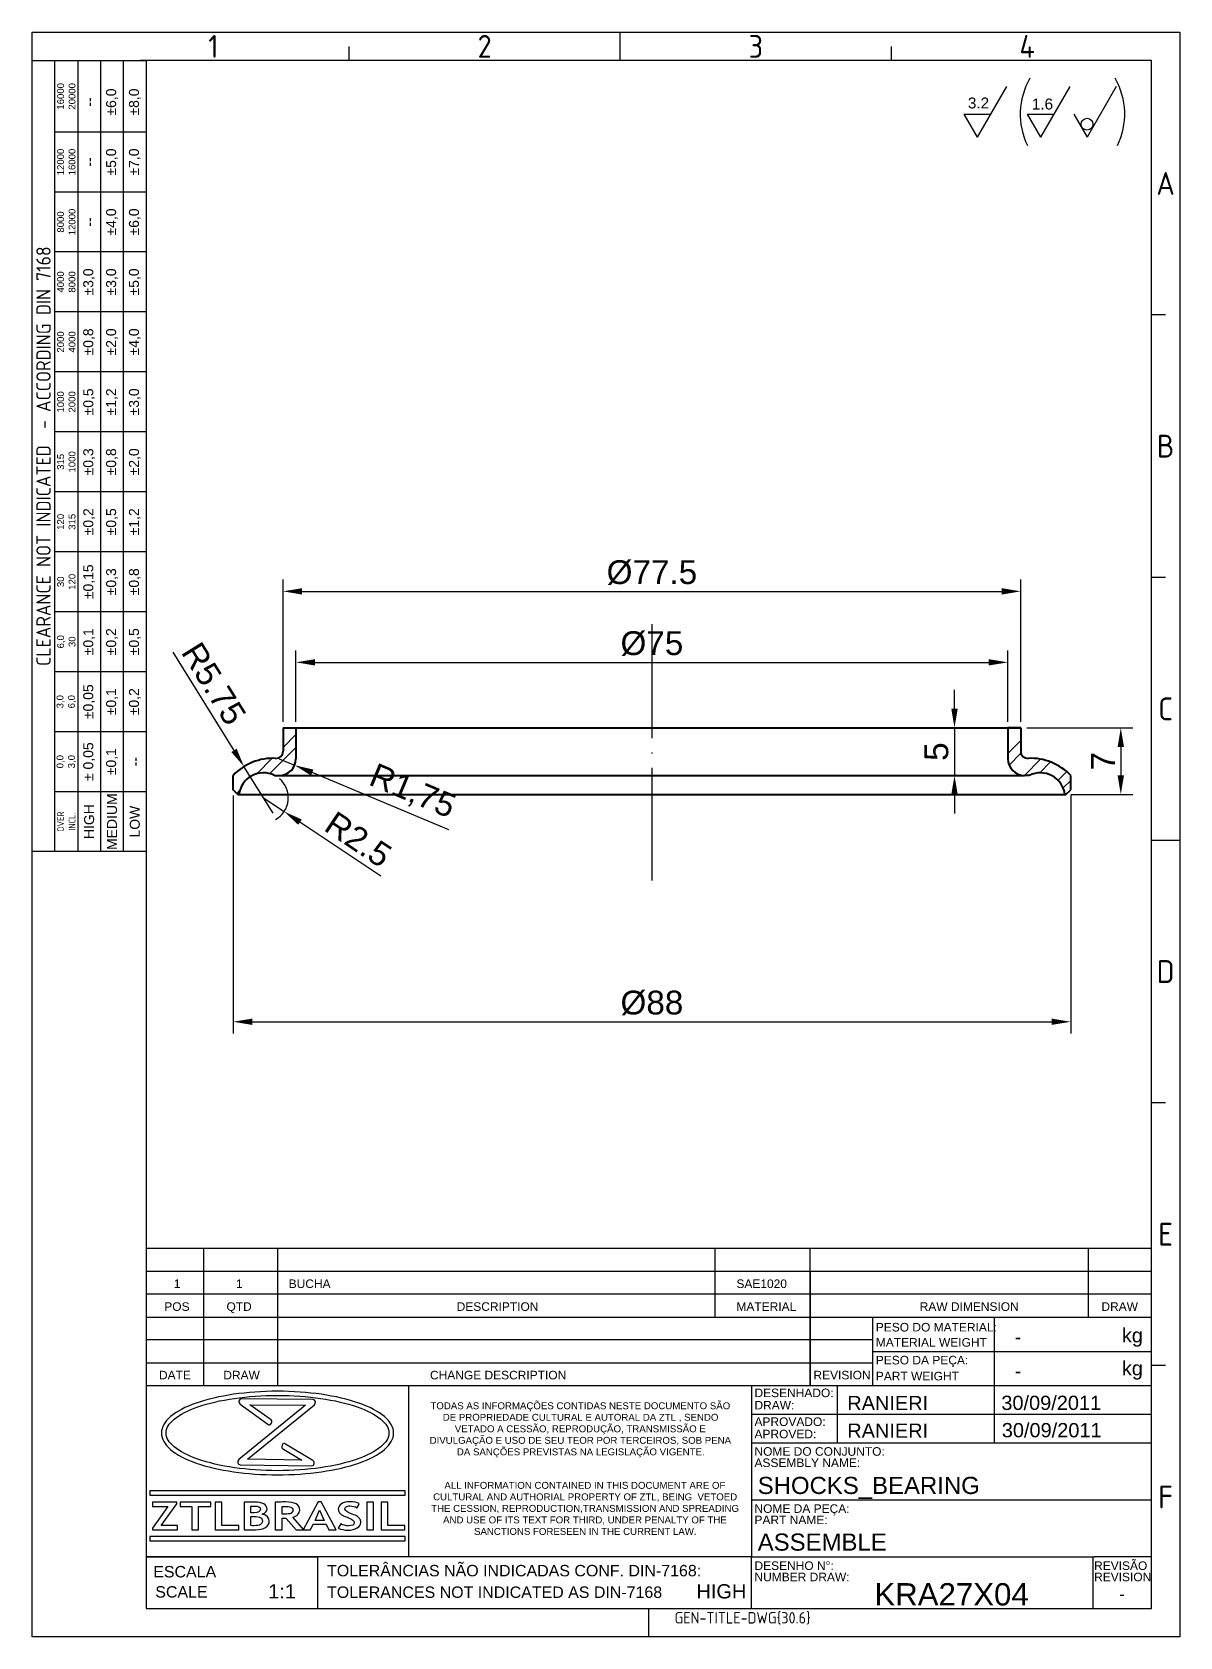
# Model space of a CAD drawing. Header units: millimetres. Extents: x 5684 to 5804, y 1874 to 2043.
import ezdxf
from ezdxf.enums import TextEntityAlignment as Align

# ---------------------------------------------------------------- set-up
doc = ezdxf.new("R2010")
doc.units = ezdxf.units.MM
doc.linetypes.add('ACAD_ISO04W100', pattern=[30, 24, -3, 0, -3])
for name, color, linetype, lineweight in [('AM_0', 7, 'Continuous', 40), ('AM_4', 1, 'ACAD_ISO04W100', 25), ('AM_5', 3, 'Continuous', 25)]:
    doc.layers.add(name, color=color, linetype=linetype, lineweight=lineweight)
doc.layers.add('Camada 1', color=7, linetype='Continuous')
doc.styles.add('ACISOTS', font='isocp.shx', dxfattribs={"height": 1})
doc.styles.get("Standard").update_dxf_attribs({"font": 'arial.ttf'})
doc.dimstyles.new('ISO-25', dxfattribs={"dimtxt": 2.5, "dimasz": 2, "dimexe": 1.25, "dimexo": 0.625, "dimtad": 1, "dimtxsty": 'Standard', "dimcen": 2.5, "dimadec": 0, "dimazin": 0, "dimtfac": 1, "dimtmove": 0, "dimatfit": 3, "dimfxl": 1, "dimarcsym": 0})

# ---------------------------------------------------------------- blocks, each defined once
blk = doc.blocks.new('*D16')
at = {"layer": 'AM_5', "color": 0, "lineweight": -2}
for p, q in [((5704.67, 1962.79), (5704.67, 1937.78)), ((5792.67, 1962.79), (5792.67, 1937.78)), ((5706.67, 1939.03), (5790.67, 1939.03))]:
    blk.add_line(p, q, dxfattribs=at)
at = {"layer": 'AM_5', "color": 0}
for points in [[(5706.67, 1939.36), (5706.67, 1938.7), (5704.67, 1939.03)], [(5790.67, 1939.36), (5790.67, 1938.7), (5792.67, 1939.03)]]:
    blk.add_solid(points, dxfattribs=at)
at = {"layer": 'Defpoints', "color": 0}
for p in [(5704.67, 1963.41), (5792.67, 1963.41), (5792.67, 1939.03)]:
    blk.add_point(p, dxfattribs=at)
at = {"layer": 'AM_5', "color": 0, "insert": (5748.67, 1941), "char_height": 2.5, "attachment_point": 5}
blk.add_mtext('%%C88', dxfattribs=at)
blk = doc.blocks.new('*D17')
at = {"layer": 'AM_5', "color": 0, "lineweight": -2}
for p, q in [((5711.27, 1970.54), (5711.27, 1978.04)), ((5786.07, 1970.54), (5786.07, 1978.04)), ((5713.27, 1976.79), (5784.07, 1976.79))]:
    blk.add_line(p, q, dxfattribs=at)
at = {"layer": 'AM_5', "color": 0}
for points in [[(5713.27, 1977.12), (5713.27, 1976.46), (5711.27, 1976.79)], [(5784.07, 1977.12), (5784.07, 1976.46), (5786.07, 1976.79)]]:
    blk.add_solid(points, dxfattribs=at)
at = {"layer": 'Defpoints', "color": 0}
for p in [(5786.07, 1976.79), (5711.27, 1969.91), (5786.07, 1969.91)]:
    blk.add_point(p, dxfattribs=at)
at = {"layer": 'AM_5', "color": 0, "insert": (5748.67, 1978.76), "char_height": 2.5, "attachment_point": 5}
blk.add_mtext('%%c75', dxfattribs=at)
blk = doc.blocks.new('*D18')
at = {"layer": 'AM_5', "color": 0, "lineweight": -2}
for p, q in [((5709.92, 1970.54), (5709.92, 1985.5)), ((5787.42, 1970.54), (5787.42, 1985.5)), ((5711.92, 1984.25), (5785.42, 1984.25))]:
    blk.add_line(p, q, dxfattribs=at)
at = {"layer": 'AM_5', "color": 0}
for points in [[(5711.92, 1984.58), (5711.92, 1983.91), (5709.92, 1984.25)], [(5785.42, 1984.58), (5785.42, 1983.91), (5787.42, 1984.25)]]:
    blk.add_solid(points, dxfattribs=at)
at = {"layer": 'Defpoints', "color": 0}
for p in [(5787.42, 1984.25), (5709.92, 1969.91), (5787.42, 1969.91)]:
    blk.add_point(p, dxfattribs=at)
at = {"layer": 'AM_5', "color": 0, "insert": (5748.67, 1986.22), "char_height": 2.5, "attachment_point": 5}
blk.add_mtext('%%C77.5', dxfattribs=at)
blk = doc.blocks.new('*D19')
at = {"layer": 'AM_5', "color": 0, "lineweight": -2}
for p, q in [((5709.52, 1966.66), (5711.13, 1965.98)), ((5727.33, 1959.19), (5712.98, 1965.21))]:
    blk.add_line(p, q, dxfattribs=at)
at = {"layer": 'AM_5', "color": 0}
blk.add_solid([(5713.11, 1965.52), (5712.85, 1964.9), (5711.13, 1965.98)], dxfattribs=at)
at = {"layer": 'Defpoints', "color": 0}
for p in [(5709.52, 1966.66), (5711.13, 1965.98)]:
    blk.add_point(p, dxfattribs=at)
at = {"layer": 'AM_5', "color": 0, "insert": (5723.47, 1963.12), "char_height": 2.5, "attachment_point": 5, "rotation": 337.2434}
blk.add_mtext('R1,75', dxfattribs=at)
blk = doc.blocks.new('*D20')
at = {"layer": 'AM_5', "color": 0, "lineweight": -2}
for p, q in [((5707.86, 1962.57), (5710.03, 1961.11)), ((5720.18, 1954.31), (5711.69, 1960))]:
    blk.add_line(p, q, dxfattribs=at)
blk.add_arc((5707.86, 1962.57), 2.61, 298.7414, 49.9218, dxfattribs=at)
at = {"layer": 'AM_5', "color": 0}
blk.add_solid([(5711.88, 1960.28), (5711.51, 1959.72), (5710.03, 1961.11)], dxfattribs=at)
at = {"layer": 'Defpoints', "color": 0}
for p in [(5707.86, 1962.57), (5710.03, 1961.11)]:
    blk.add_point(p, dxfattribs=at)
at = {"layer": 'AM_5', "color": 0, "insert": (5717.82, 1958.18), "char_height": 2.5, "attachment_point": 5, "rotation": 326.1544}
blk.add_mtext('R2.5', dxfattribs=at)
blk = doc.blocks.new('*D21')
at = {"layer": 'AM_5', "color": 0, "lineweight": -2}
for p, q in [((5698.35, 1977.87), (5704.76, 1967.54)), ((5708.86, 1960.94), (5705.81, 1965.84))]:
    blk.add_line(p, q, dxfattribs=at)
at = {"layer": 'AM_5', "color": 0}
blk.add_solid([(5705.04, 1967.72), (5704.48, 1967.36), (5705.81, 1965.84)], dxfattribs=at)
at = {"layer": 'Defpoints', "color": 0}
for p in [(5705.81, 1965.84), (5708.86, 1960.94)]:
    blk.add_point(p, dxfattribs=at)
at = {"layer": 'AM_5', "color": 0, "insert": (5702.64, 1974.55), "char_height": 2.5, "attachment_point": 5, "rotation": 301.8343}
blk.add_mtext('R5.75', dxfattribs=at)
blk = doc.blocks.new('*D22')
at = {"layer": 'AM_5', "color": 0, "lineweight": -2}
for p, q in [((5780.46, 1971.91), (5780.46, 1973.91)), ((5785.45, 1969.91), (5779.21, 1969.91)), ((5780.46, 1969.91), (5780.46, 1964.91)), ((5787.2, 1964.91), (5779.21, 1964.91)), ((5780.46, 1962.91), (5780.46, 1960.91))]:
    blk.add_line(p, q, dxfattribs=at)
at = {"layer": 'AM_5', "color": 0}
for points in [[(5780.13, 1971.91), (5780.8, 1971.91), (5780.46, 1969.91)], [(5780.13, 1962.91), (5780.8, 1962.91), (5780.46, 1964.91)]]:
    blk.add_solid(points, dxfattribs=at)
at = {"layer": 'Defpoints', "color": 0}
for p in [(5786.07, 1969.91), (5780.46, 1964.91), (5787.82, 1964.91)]:
    blk.add_point(p, dxfattribs=at)
at = {"layer": 'AM_5', "color": 0, "insert": (5778.57, 1967.41), "char_height": 2.5, "attachment_point": 5, "rotation": 90}
blk.add_mtext('5', dxfattribs=at)
blk = doc.blocks.new('*D23')
at = {"layer": 'AM_5', "color": 0, "lineweight": -2}
for p, q in [((5788.05, 1969.91), (5799.19, 1969.91)), ((5797.94, 1967.91), (5797.94, 1964.91)), ((5792.69, 1962.91), (5799.19, 1962.91))]:
    blk.add_line(p, q, dxfattribs=at)
at = {"layer": 'AM_5', "color": 0}
for points in [[(5797.6, 1967.91), (5798.27, 1967.91), (5797.94, 1969.91)], [(5797.6, 1964.91), (5798.27, 1964.91), (5797.94, 1962.91)]]:
    blk.add_solid(points, dxfattribs=at)
at = {"layer": 'Defpoints', "color": 0}
for p in [(5787.42, 1969.91), (5792.07, 1962.91), (5797.94, 1962.91)]:
    blk.add_point(p, dxfattribs=at)
at = {"layer": 'AM_5', "color": 0, "insert": (5796.06, 1966.41), "char_height": 2.5, "attachment_point": 5, "rotation": 90}
blk.add_mtext('7', dxfattribs=at)

msp = doc.modelspace()

# ---------------------------------------------------------------- hatches: boundary and pattern name
at = {"layer": 'AM_5'}
h = msp.add_hatch(dxfattribs=at)
h.set_pattern_fill('ANSI32', color=256, scale=0.3, style=0)
h.paths.add_polyline_path([(5711.271, 1966.66), (5711.271, 1969.91), (5709.921, 1969.91), (5709.921, 1967.451, -0.4283887), (5709.135, 1966.702, 0.2183476), (5704.671, 1964.91), (5704.671, 1963.41), (5705.171, 1962.91), (5705.272, 1962.91, -0.5143612), (5709.023, 1964.91), (5709.521, 1964.91, 0.4142136)])
h.paths.add_polyline_path([(5788.207, 1966.702, -0.4283887), (5787.421, 1967.451), (5787.421, 1969.91), (5786.071, 1969.91), (5786.071, 1966.66, 0.4142136), (5787.821, 1964.91), (5788.319, 1964.91, -0.5143612), (5792.07, 1962.91), (5792.171, 1962.91), (5792.671, 1963.41), (5792.671, 1964.91, 0.2183476)])

# ---------------------------------------------------------------- linework, layer by layer
at = {"color": 135, "lineweight": 25}
for p, q in [((5683.546, 1874.403), (5683.546, 2043.003)), ((5683.546, 2043.003), (5804.146, 2043.003)), ((5745.346, 2040.003), (5745.346, 2043.003)), ((5804.146, 2043.003), (5804.146, 1874.403)), ((5716.846, 2040.003), (5716.846, 2041.503)), ((5773.846, 2040.003), (5773.846, 2041.503)), ((5685.946, 1956.903), (5685.946, 2040.003)), ((5688.346, 2040.003), (5688.346, 1956.903)), ((5690.746, 2040.003), (5690.746, 1956.903)), ((5693.146, 1956.903), (5693.146, 2040.003)), ((5695.546, 2032.503), (5685.946, 2032.503)), ((5695.546, 2026.203), (5685.946, 2026.203)), ((5695.546, 2019.903), (5685.946, 2019.903)), ((5695.546, 2013.603), (5685.946, 2013.603)), ((5802.646, 2013.303), (5801.146, 2013.303)), ((5695.546, 2007.303), (5685.946, 2007.303)), ((5695.546, 2001.003), (5685.946, 2001.003)), ((5695.546, 1994.703), (5685.946, 1994.703)), ((5695.546, 1988.403), (5685.946, 1988.403)), ((5802.646, 1985.703), (5801.146, 1985.703)), ((5695.546, 1982.103), (5685.946, 1982.103)), ((5695.546, 1975.803), (5685.946, 1975.803)), ((5695.546, 1969.503), (5685.946, 1969.503)), ((5695.546, 1963.203), (5685.946, 1963.203)), ((5801.146, 1958.103), (5804.146, 1958.103)), ((5802.646, 1930.503), (5801.146, 1930.503)), ((5802.646, 1902.903), (5801.146, 1902.903)), ((5748.346, 1874.403), (5748.346, 1877.403)), ((5804.146, 1874.403), (5683.546, 1874.403))]:
    msp.add_line(p, q, dxfattribs=at)
for p, q in [((5801.146, 2040.003), (5694.946, 2040.003)), ((5695.546, 2040.003), (5695.546, 1877.403)), ((5801.146, 1877.403), (5801.146, 2040.003)), ((5801.146, 1915.203), (5695.546, 1915.203)), ((5701.546, 1915.203), (5701.546, 1900.803)), ((5709.346, 1915.203), (5709.346, 1900.803)), ((5755.297, 1915.203), (5755.297, 1908.003)), ((5765.288, 1900.803), (5765.288, 1915.203)), ((5794.539, 1908.003), (5794.539, 1915.203)), ((5801.146, 1912.803), (5695.546, 1912.803)), ((5765.288, 1912.803), (5765.288, 1900.803)), ((5801.146, 1910.403), (5695.546, 1910.403)), ((5695.546, 1908.003), (5801.146, 1908.003)), ((5695.546, 1908.003), (5695.546, 1877.403)), ((5695.546, 1908.003), (5771.895, 1908.003)), ((5771.895, 1900.803), (5771.895, 1908.003)), ((5784.646, 1908.003), (5784.646, 1904.403)), ((5801.146, 1877.403), (5801.146, 1908.003)), ((5771.895, 1905.603), (5695.546, 1905.603)), ((5771.895, 1904.403), (5801.146, 1904.403)), ((5784.646, 1904.403), (5784.646, 1900.803)), ((5695.546, 1903.203), (5771.895, 1903.203)), ((5695.546, 1900.803), (5759.146, 1900.803)), ((5723.106, 1900.803), (5723.106, 1882.803)), ((5759.146, 1900.803), (5759.146, 1889.403)), ((5759.146, 1900.803), (5801.146, 1900.803)), ((5768.146, 1900.803), (5768.146, 1894.803)), ((5784.646, 1900.803), (5784.646, 1894.803)), ((5759.146, 1897.803), (5801.146, 1897.803)), ((5759.146, 1894.803), (5801.146, 1894.803)), ((5759.146, 1889.403), (5759.146, 1882.803)), ((5759.146, 1888.803), (5801.146, 1888.803)), ((5695.546, 1882.803), (5713.546, 1882.803)), ((5759.146, 1882.803), (5695.546, 1882.803)), ((5723.071, 1882.803), (5695.716, 1882.803)), ((5713.546, 1882.803), (5713.546, 1877.403)), ((5759.146, 1877.403), (5759.146, 1882.803)), ((5759.146, 1882.803), (5795.146, 1882.803)), ((5794.999, 1882.803), (5794.999, 1877.403)), ((5801.146, 1882.803), (5795.146, 1882.803)), ((5695.546, 1877.403), (5801.146, 1877.403)), ((5695.546, 1877.403), (5801.146, 1877.403))]:
    msp.add_line(p, q)
msp.add_lwpolyline([(5695.546, 2040.003), (5695.546, 1956.903), (5683.546, 1956.903), (5683.546, 2040.003)], close=True, dxfattribs=at)
at = {"layer": 'AM_0'}
for p, q in [((5709.921, 1969.91), (5787.421, 1969.91)), ((5709.921, 1969.91), (5711.271, 1969.91)), ((5709.921, 1969.91), (5709.921, 1967.451)), ((5711.271, 1969.91), (5711.271, 1966.66)), ((5787.421, 1969.91), (5786.071, 1969.91)), ((5786.071, 1969.91), (5786.071, 1966.66)), ((5787.421, 1969.91), (5787.421, 1967.451)), ((5704.671, 1963.41), (5704.671, 1964.91)), ((5709.023, 1964.91), (5709.521, 1964.91)), ((5709.521, 1964.91), (5787.821, 1964.91)), ((5788.319, 1964.91), (5787.821, 1964.91)), ((5792.671, 1963.41), (5792.671, 1964.91)), ((5705.171, 1962.91), (5704.671, 1963.41)), ((5705.171, 1962.91), (5792.171, 1962.91)), ((5792.171, 1962.91), (5792.671, 1963.41))]:
    msp.add_line(p, q, dxfattribs=at)
for centre, radius, start, end in [((5708.857, 1960.939), 5.77, 87.24102, 136.50935), ((5709.171, 1967.451), 0.75, 267.24102, 360), ((5709.521, 1966.66), 1.75, 270, 0), ((5787.821, 1966.66), 1.75, 180, 270), ((5788.171, 1967.451), 0.75, 180, 272.75898), ((5788.485, 1960.939), 5.77, 43.49065, 92.75898), ((5707.863, 1962.569), 2.613, 63.62833, 172.50646), ((5789.479, 1962.569), 2.613, 7.49354, 116.37167)]:
    msp.add_arc(centre, radius, start, end, dxfattribs=at)
at = {"layer": 'AM_4', "ltscale": 0.5}
msp.add_line((5748.671, 1980.817), (5748.671, 1953.865), dxfattribs=at)
at = {"layer": 'AM_5'}
for p, q in [((5785.91, 2037.277), (5782.836, 2031.953)), ((5792.567, 2037.277), (5789.493, 2031.953)), ((5797.461, 2037.277), (5794.387, 2031.953)), ((5781.439, 2034.373), (5784.233, 2034.373)), ((5781.439, 2034.373), (5782.836, 2031.953)), ((5788.096, 2034.373), (5790.89, 2034.373)), ((5788.096, 2034.373), (5789.493, 2031.953)), ((5792.99, 2034.373), (5794.387, 2031.953))]:
    msp.add_line(p, q, dxfattribs=at)
msp.add_circle((5794.393, 2033.325), 0.62, dxfattribs=at)
for centre, start, end in [((5794.893, 2034.368), 149.81687, 205.95777), ((5790.825, 2034.368), 334.04223, 30.18313)]:
    msp.add_arc(centre, 7.524, start, end, dxfattribs=at)
at = {"layer": 'Camada 1'}
for points, knots in [([(5709.332, 1900.211), (5710.961, 1900.211), (5712.517, 1900.097), (5713.939, 1899.89), (5713.939, 1899.89), (5715.417, 1899.676), (5716.75, 1899.361), (5717.868, 1898.971), (5717.868, 1898.971), (5719.015, 1898.571), (5719.941, 1898.087), (5720.574, 1897.546), (5720.574, 1897.546), (5721.19, 1897.02), (5721.531, 1896.437), (5721.531, 1895.821), (5721.531, 1895.821), (5721.531, 1895.205), (5721.19, 1894.623), (5720.574, 1894.096), (5720.574, 1894.096), (5719.941, 1893.555), (5719.015, 1893.072), (5717.868, 1892.671), (5717.868, 1892.671), (5716.75, 1892.281), (5715.417, 1891.967), (5713.939, 1891.752), (5713.939, 1891.752), (5712.517, 1891.546), (5710.961, 1891.431), (5709.332, 1891.431), (5709.332, 1891.431), (5707.703, 1891.431), (5706.147, 1891.546), (5704.725, 1891.752), (5704.725, 1891.752), (5703.247, 1891.967), (5701.914, 1892.281), (5700.797, 1892.671), (5700.797, 1892.671), (5699.649, 1893.072), (5698.723, 1893.555), (5698.09, 1894.096), (5698.09, 1894.096), (5697.474, 1894.623), (5697.133, 1895.205), (5697.133, 1895.821), (5697.133, 1895.821), (5697.133, 1896.437), (5697.474, 1897.02), (5698.09, 1897.546), (5698.09, 1897.546), (5698.723, 1898.087), (5699.649, 1898.571), (5700.797, 1898.971), (5700.797, 1898.971), (5701.914, 1899.361), (5703.247, 1899.676), (5704.725, 1899.89), (5704.725, 1899.89), (5706.147, 1900.097), (5707.703, 1900.211), (5709.332, 1900.211)], [0, 0, 0, 0, 0.0588235, 0.0588235, 0.0588235, 0.0588235, 0.1176471, 0.1176471, 0.1176471, 0.1176471, 0.1764706, 0.1764706, 0.1764706, 0.1764706, 0.2352941, 0.2352941, 0.2352941, 0.2352941, 0.2941176, 0.2941176, 0.2941176, 0.2941176, 0.3529412, 0.3529412, 0.3529412, 0.3529412, 0.4117647, 0.4117647, 0.4117647, 0.4117647, 0.4705882, 0.4705882, 0.4705882, 0.4705882, 0.5294118, 0.5294118, 0.5294118, 0.5294118, 0.5882353, 0.5882353, 0.5882353, 0.5882353, 0.6470588, 0.6470588, 0.6470588, 0.6470588, 0.7058824, 0.7058824, 0.7058824, 0.7058824, 0.7647059, 0.7647059, 0.7647059, 0.7647059, 0.8235294, 0.8235294, 0.8235294, 0.8235294, 0.8823529, 0.8823529, 0.8823529, 0.8823529, 1, 1, 1, 1]), ([(5709.332, 1899.778), (5707.732, 1899.778), (5706.205, 1899.667), (5704.813, 1899.465), (5704.813, 1899.465), (5703.366, 1899.256), (5702.064, 1898.949), (5700.975, 1898.569), (5700.975, 1898.569), (5699.915, 1898.199), (5699.061, 1897.762), (5698.479, 1897.282), (5698.479, 1897.282), (5697.927, 1896.826), (5697.622, 1896.332), (5697.622, 1895.821), (5697.622, 1895.821), (5697.622, 1895.31), (5697.927, 1894.817), (5698.479, 1894.361), (5698.479, 1894.361), (5699.061, 1893.881), (5699.915, 1893.444), (5700.975, 1893.074), (5700.975, 1893.074), (5702.064, 1892.694), (5703.366, 1892.387), (5704.813, 1892.178), (5704.813, 1892.178), (5706.205, 1891.976), (5707.732, 1891.865), (5709.332, 1891.865), (5709.332, 1891.865), (5710.932, 1891.865), (5712.459, 1891.976), (5713.851, 1892.178), (5713.851, 1892.178), (5715.298, 1892.387), (5716.6, 1892.694), (5717.689, 1893.074), (5717.689, 1893.074), (5718.749, 1893.444), (5719.603, 1893.881), (5720.185, 1894.361), (5720.185, 1894.361), (5720.737, 1894.817), (5721.042, 1895.31), (5721.042, 1895.821), (5721.042, 1895.821), (5721.042, 1896.332), (5720.737, 1896.826), (5720.185, 1897.282), (5720.185, 1897.282), (5719.603, 1897.762), (5718.749, 1898.199), (5717.689, 1898.569), (5717.689, 1898.569), (5716.6, 1898.949), (5715.298, 1899.256), (5713.851, 1899.465), (5713.851, 1899.465), (5712.459, 1899.667), (5710.932, 1899.778), (5709.332, 1899.778)], [0, 0, 0, 0, 0.0588235, 0.0588235, 0.0588235, 0.0588235, 0.1176471, 0.1176471, 0.1176471, 0.1176471, 0.1764706, 0.1764706, 0.1764706, 0.1764706, 0.2352941, 0.2352941, 0.2352941, 0.2352941, 0.2941176, 0.2941176, 0.2941176, 0.2941176, 0.3529412, 0.3529412, 0.3529412, 0.3529412, 0.4117647, 0.4117647, 0.4117647, 0.4117647, 0.4705882, 0.4705882, 0.4705882, 0.4705882, 0.5294118, 0.5294118, 0.5294118, 0.5294118, 0.5882353, 0.5882353, 0.5882353, 0.5882353, 0.6470588, 0.6470588, 0.6470588, 0.6470588, 0.7058824, 0.7058824, 0.7058824, 0.7058824, 0.7647059, 0.7647059, 0.7647059, 0.7647059, 0.8235294, 0.8235294, 0.8235294, 0.8235294, 0.8823529, 0.8823529, 0.8823529, 0.8823529, 1, 1, 1, 1]), ([(5708.317, 1896.756), (5708.317, 1896.756), (5705.395, 1898.85), (5705.395, 1898.85), (5705.395, 1898.85), (5705.177, 1899.006), (5705.266, 1899.402), (5705.522, 1899.4), (5705.522, 1899.4), (5705.522, 1899.4), (5713.07, 1899.339), (5713.07, 1899.339), (5713.07, 1899.339), (5713.318, 1899.337), (5713.41, 1898.964), (5713.207, 1898.799), (5713.207, 1898.799), (5713.207, 1898.799), (5706.18, 1893.074), (5706.18, 1893.074), (5706.18, 1893.074), (5706.18, 1893.074), (5711.876, 1892.982), (5711.876, 1892.982), (5711.876, 1892.982), (5711.876, 1892.982), (5709.96, 1894.136), (5709.96, 1894.136), (5709.96, 1894.136), (5709.834, 1894.212), (5709.708, 1894.288), (5709.818, 1894.551), (5709.818, 1894.551), (5709.928, 1894.815), (5710.054, 1894.739), (5710.18, 1894.663), (5710.18, 1894.663), (5710.18, 1894.663), (5713.052, 1892.933), (5713.052, 1892.933), (5713.052, 1892.933), (5713.287, 1892.791), (5713.203, 1892.37), (5712.939, 1892.374), (5712.939, 1892.374), (5712.939, 1892.374), (5705.391, 1892.495), (5705.391, 1892.495), (5705.391, 1892.495), (5705.144, 1892.499), (5705.054, 1892.871), (5705.255, 1893.036), (5705.255, 1893.036), (5705.255, 1893.036), (5712.275, 1898.754), (5712.275, 1898.754), (5712.275, 1898.754), (5712.275, 1898.754), (5706.424, 1898.801), (5706.424, 1898.801), (5706.424, 1898.801), (5706.424, 1898.801), (5708.57, 1897.264), (5708.57, 1897.264), (5708.57, 1897.264), (5708.689, 1897.178), (5708.809, 1897.093), (5708.683, 1896.839), (5708.683, 1896.839), (5708.557, 1896.585), (5708.437, 1896.67), (5708.317, 1896.756)], [0, 0, 0, 0, 0.0526316, 0.0526316, 0.0526316, 0.0526316, 0.1052632, 0.1052632, 0.1052632, 0.1052632, 0.1578947, 0.1578947, 0.1578947, 0.1578947, 0.2105263, 0.2105263, 0.2105263, 0.2105263, 0.2631579, 0.2631579, 0.2631579, 0.2631579, 0.3157895, 0.3157895, 0.3157895, 0.3157895, 0.3684211, 0.3684211, 0.3684211, 0.3684211, 0.4210526, 0.4210526, 0.4210526, 0.4210526, 0.4736842, 0.4736842, 0.4736842, 0.4736842, 0.5263158, 0.5263158, 0.5263158, 0.5263158, 0.5789474, 0.5789474, 0.5789474, 0.5789474, 0.6315789, 0.6315789, 0.6315789, 0.6315789, 0.6842105, 0.6842105, 0.6842105, 0.6842105, 0.7368421, 0.7368421, 0.7368421, 0.7368421, 0.7894737, 0.7894737, 0.7894737, 0.7894737, 0.8421053, 0.8421053, 0.8421053, 0.8421053, 0.8947368, 0.8947368, 0.8947368, 0.8947368, 1, 1, 1, 1]), ([(5695.967, 1889.738), (5695.967, 1889.738), (5722.698, 1889.738), (5722.698, 1889.738), (5722.698, 1889.738), (5722.698, 1889.738), (5722.75, 1889.738), (5722.75, 1889.738), (5722.75, 1889.738), (5722.75, 1889.738), (5722.75, 1889.685), (5722.75, 1889.685), (5722.75, 1889.685), (5722.75, 1889.685), (5722.75, 1889.337), (5722.75, 1889.337), (5722.75, 1889.337), (5722.75, 1889.337), (5722.75, 1889.285), (5722.75, 1889.285), (5722.75, 1889.285), (5722.75, 1889.285), (5722.698, 1889.285), (5722.698, 1889.285), (5722.698, 1889.285), (5722.698, 1889.285), (5695.967, 1889.285), (5695.967, 1889.285), (5695.967, 1889.285), (5695.967, 1889.285), (5695.914, 1889.285), (5695.914, 1889.285), (5695.914, 1889.285), (5695.914, 1889.285), (5695.914, 1889.337), (5695.914, 1889.337), (5695.914, 1889.337), (5695.914, 1889.337), (5695.914, 1889.685), (5695.914, 1889.685), (5695.914, 1889.685), (5695.914, 1889.685), (5695.914, 1889.738), (5695.914, 1889.738), (5695.914, 1889.738), (5695.914, 1889.738), (5695.967, 1889.738), (5695.967, 1889.738)], [0, 0, 0, 0, 0.0769231, 0.0769231, 0.0769231, 0.0769231, 0.1538462, 0.1538462, 0.1538462, 0.1538462, 0.2307692, 0.2307692, 0.2307692, 0.2307692, 0.3076923, 0.3076923, 0.3076923, 0.3076923, 0.3846154, 0.3846154, 0.3846154, 0.3846154, 0.4615385, 0.4615385, 0.4615385, 0.4615385, 0.5384615, 0.5384615, 0.5384615, 0.5384615, 0.6153846, 0.6153846, 0.6153846, 0.6153846, 0.6923077, 0.6923077, 0.6923077, 0.6923077, 0.7692308, 0.7692308, 0.7692308, 0.7692308, 0.8461538, 0.8461538, 0.8461538, 0.8461538, 1, 1, 1, 1]), ([(5696.18, 1885.669), (5696.18, 1885.669), (5696.18, 1885.834), (5696.18, 1885.834), (5696.18, 1885.834), (5696.18, 1885.834), (5697.815, 1888.096), (5697.815, 1888.096), (5697.815, 1888.096), (5697.815, 1888.096), (5696.208, 1888.096), (5696.208, 1888.096), (5696.208, 1888.096), (5696.208, 1888.096), (5696.208, 1888.55), (5696.208, 1888.55), (5696.208, 1888.55), (5696.208, 1888.55), (5698.764, 1888.55), (5698.764, 1888.55), (5698.764, 1888.55), (5698.764, 1888.55), (5698.764, 1888.385), (5698.764, 1888.385), (5698.764, 1888.385), (5698.764, 1888.385), (5697.123, 1886.124), (5697.123, 1886.124), (5697.123, 1886.124), (5697.123, 1886.124), (5698.822, 1886.124), (5698.822, 1886.124), (5698.822, 1886.124), (5698.822, 1886.124), (5698.822, 1885.669), (5698.822, 1885.669), (5698.822, 1885.669), (5698.822, 1885.669), (5696.18, 1885.669), (5696.18, 1885.669)], [0, 0, 0, 0, 0.0909091, 0.0909091, 0.0909091, 0.0909091, 0.1818182, 0.1818182, 0.1818182, 0.1818182, 0.2727273, 0.2727273, 0.2727273, 0.2727273, 0.3636364, 0.3636364, 0.3636364, 0.3636364, 0.4545455, 0.4545455, 0.4545455, 0.4545455, 0.5454545, 0.5454545, 0.5454545, 0.5454545, 0.6363636, 0.6363636, 0.6363636, 0.6363636, 0.7272727, 0.7272727, 0.7272727, 0.7272727, 0.8181818, 0.8181818, 0.8181818, 0.8181818, 1, 1, 1, 1]), ([(5701.033, 1888.096), (5701.033, 1888.096), (5701.033, 1885.669), (5701.033, 1885.669), (5701.033, 1885.669), (5701.033, 1885.669), (5700.336, 1885.669), (5700.336, 1885.669), (5700.336, 1885.669), (5700.336, 1885.669), (5700.336, 1888.096), (5700.336, 1888.096), (5700.336, 1888.096), (5700.336, 1888.096), (5699.09, 1888.096), (5699.09, 1888.096), (5699.09, 1888.096), (5699.09, 1888.096), (5699.09, 1888.55), (5699.09, 1888.55), (5699.09, 1888.55), (5699.09, 1888.55), (5702.335, 1888.55), (5702.335, 1888.55), (5702.335, 1888.55), (5702.335, 1888.55), (5702.335, 1888.096), (5702.335, 1888.096), (5702.335, 1888.096), (5702.335, 1888.096), (5701.033, 1888.096), (5701.033, 1888.096)], [0, 0, 0, 0, 0.1111111, 0.1111111, 0.1111111, 0.1111111, 0.2222222, 0.2222222, 0.2222222, 0.2222222, 0.3333333, 0.3333333, 0.3333333, 0.3333333, 0.4444444, 0.4444444, 0.4444444, 0.4444444, 0.5555556, 0.5555556, 0.5555556, 0.5555556, 0.6666667, 0.6666667, 0.6666667, 0.6666667, 0.7777778, 0.7777778, 0.7777778, 0.7777778, 1, 1, 1, 1]), ([(5702.79, 1885.669), (5702.79, 1885.669), (5702.79, 1888.55), (5702.79, 1888.55), (5702.79, 1888.55), (5702.79, 1888.55), (5703.486, 1888.55), (5703.486, 1888.55), (5703.486, 1888.55), (5703.486, 1888.55), (5703.486, 1886.124), (5703.486, 1886.124), (5703.486, 1886.124), (5703.486, 1886.124), (5705.258, 1886.124), (5705.258, 1886.124), (5705.258, 1886.124), (5705.258, 1886.124), (5705.258, 1885.669), (5705.258, 1885.669), (5705.258, 1885.669), (5705.258, 1885.669), (5702.79, 1885.669), (5702.79, 1885.669)], [0, 0, 0, 0, 0.1428571, 0.1428571, 0.1428571, 0.1428571, 0.2857143, 0.2857143, 0.2857143, 0.2857143, 0.4285714, 0.4285714, 0.4285714, 0.4285714, 0.5714286, 0.5714286, 0.5714286, 0.5714286, 0.7142857, 0.7142857, 0.7142857, 0.7142857, 1, 1, 1, 1]), ([(5707.019, 1885.669), (5707.019, 1885.669), (5705.819, 1885.669), (5705.819, 1885.669), (5705.819, 1885.669), (5705.819, 1885.669), (5705.819, 1888.548), (5705.819, 1888.548), (5705.819, 1888.548), (5706.348, 1888.566), (5706.718, 1888.576), (5706.93, 1888.576), (5706.93, 1888.576), (5707.337, 1888.576), (5707.655, 1888.512), (5707.885, 1888.384), (5707.885, 1888.384), (5708.114, 1888.256), (5708.228, 1888.074), (5708.228, 1887.837), (5708.228, 1887.837), (5708.228, 1887.609), (5708.064, 1887.428), (5707.736, 1887.296), (5707.736, 1887.296), (5708.223, 1887.171), (5708.467, 1886.914), (5708.467, 1886.525), (5708.467, 1886.525), (5708.467, 1886.263), (5708.331, 1886.055), (5708.063, 1885.9), (5708.063, 1885.9), (5707.793, 1885.747), (5707.445, 1885.669), (5707.019, 1885.669)], [0, 0, 0, 0, 0.1, 0.1, 0.1, 0.1, 0.2, 0.2, 0.2, 0.2, 0.3, 0.3, 0.3, 0.3, 0.4, 0.4, 0.4, 0.4, 0.5, 0.5, 0.5, 0.5, 0.6, 0.6, 0.6, 0.6, 0.7, 0.7, 0.7, 0.7, 0.8, 0.8, 0.8, 0.8, 1, 1, 1, 1]), ([(5711.292, 1885.669), (5711.292, 1885.669), (5710.246, 1886.859), (5710.246, 1886.859), (5710.246, 1886.859), (5710.141, 1886.86), (5709.994, 1886.865), (5709.804, 1886.873), (5709.804, 1886.873), (5709.804, 1886.873), (5709.804, 1885.669), (5709.804, 1885.669), (5709.804, 1885.669), (5709.804, 1885.669), (5709.081, 1885.669), (5709.081, 1885.669), (5709.081, 1885.669), (5709.081, 1885.669), (5709.081, 1888.55), (5709.081, 1888.55), (5709.081, 1888.55), (5709.121, 1888.55), (5709.271, 1888.555), (5709.534, 1888.565), (5709.534, 1888.565), (5709.797, 1888.575), (5710.008, 1888.58), (5710.168, 1888.58), (5710.168, 1888.58), (5711.164, 1888.58), (5711.662, 1888.297), (5711.662, 1887.73), (5711.662, 1887.73), (5711.662, 1887.56), (5711.592, 1887.405), (5711.455, 1887.264), (5711.455, 1887.264), (5711.318, 1887.124), (5711.145, 1887.025), (5710.937, 1886.968), (5710.937, 1886.968), (5710.937, 1886.968), (5712.095, 1885.669), (5712.095, 1885.669), (5712.095, 1885.669), (5712.095, 1885.669), (5711.292, 1885.669), (5711.292, 1885.669)], [0, 0, 0, 0, 0.0769231, 0.0769231, 0.0769231, 0.0769231, 0.1538462, 0.1538462, 0.1538462, 0.1538462, 0.2307692, 0.2307692, 0.2307692, 0.2307692, 0.3076923, 0.3076923, 0.3076923, 0.3076923, 0.3846154, 0.3846154, 0.3846154, 0.3846154, 0.4615385, 0.4615385, 0.4615385, 0.4615385, 0.5384615, 0.5384615, 0.5384615, 0.5384615, 0.6153846, 0.6153846, 0.6153846, 0.6153846, 0.6923077, 0.6923077, 0.6923077, 0.6923077, 0.7692308, 0.7692308, 0.7692308, 0.7692308, 0.8461538, 0.8461538, 0.8461538, 0.8461538, 1, 1, 1, 1]), ([(5714.718, 1885.669), (5714.718, 1885.669), (5714.432, 1886.253), (5714.432, 1886.253), (5714.432, 1886.253), (5714.432, 1886.253), (5713.088, 1886.253), (5713.088, 1886.253), (5713.088, 1886.253), (5713.088, 1886.253), (5712.815, 1885.669), (5712.815, 1885.669), (5712.815, 1885.669), (5712.815, 1885.669), (5712.042, 1885.669), (5712.042, 1885.669), (5712.042, 1885.669), (5712.042, 1885.669), (5713.605, 1888.59), (5713.605, 1888.59), (5713.605, 1888.59), (5713.605, 1888.59), (5713.91, 1888.59), (5713.91, 1888.59), (5713.91, 1888.59), (5713.91, 1888.59), (5715.486, 1885.669), (5715.486, 1885.669), (5715.486, 1885.669), (5715.486, 1885.669), (5714.718, 1885.669), (5714.718, 1885.669)], [0, 0, 0, 0, 0.1111111, 0.1111111, 0.1111111, 0.1111111, 0.2222222, 0.2222222, 0.2222222, 0.2222222, 0.3333333, 0.3333333, 0.3333333, 0.3333333, 0.4444444, 0.4444444, 0.4444444, 0.4444444, 0.5555556, 0.5555556, 0.5555556, 0.5555556, 0.6666667, 0.6666667, 0.6666667, 0.6666667, 0.7777778, 0.7777778, 0.7777778, 0.7777778, 1, 1, 1, 1]), ([(5715.713, 1885.828), (5715.713, 1885.828), (5715.971, 1886.287), (5715.971, 1886.287), (5715.971, 1886.287), (5716.245, 1886.145), (5716.515, 1886.075), (5716.781, 1886.075), (5716.781, 1886.075), (5717.19, 1886.075), (5717.394, 1886.179), (5717.394, 1886.389), (5717.394, 1886.389), (5717.394, 1886.488), (5717.346, 1886.581), (5717.25, 1886.67), (5717.25, 1886.67), (5717.154, 1886.759), (5716.955, 1886.859), (5716.654, 1886.97), (5716.654, 1886.97), (5716.354, 1887.081), (5716.151, 1887.172), (5716.047, 1887.243), (5716.047, 1887.243), (5715.942, 1887.315), (5715.862, 1887.4), (5715.805, 1887.499), (5715.805, 1887.499), (5715.75, 1887.597), (5715.721, 1887.705), (5715.721, 1887.825), (5715.721, 1887.825), (5715.721, 1888.048), (5715.833, 1888.232), (5716.055, 1888.379), (5716.055, 1888.379), (5716.277, 1888.526), (5716.562, 1888.599), (5716.91, 1888.599), (5716.91, 1888.599), (5717.363, 1888.599), (5717.696, 1888.537), (5717.908, 1888.413), (5717.908, 1888.413), (5717.908, 1888.413), (5717.696, 1887.972), (5717.696, 1887.972), (5717.696, 1887.972), (5717.452, 1888.101), (5717.194, 1888.165), (5716.924, 1888.165), (5716.924, 1888.165), (5716.763, 1888.165), (5716.639, 1888.134), (5716.55, 1888.072), (5716.55, 1888.072), (5716.461, 1888.009), (5716.418, 1887.928), (5716.418, 1887.829), (5716.418, 1887.829), (5716.418, 1887.664), (5716.666, 1887.492), (5717.164, 1887.313), (5717.164, 1887.313), (5717.426, 1887.219), (5717.615, 1887.132), (5717.731, 1887.053), (5717.731, 1887.053), (5717.847, 1886.974), (5717.936, 1886.881), (5717.996, 1886.776), (5717.996, 1886.776), (5718.057, 1886.67), (5718.087, 1886.552), (5718.087, 1886.423), (5718.087, 1886.423), (5718.087, 1886.189), (5717.962, 1885.997), (5717.711, 1885.847), (5717.711, 1885.847), (5717.461, 1885.696), (5717.125, 1885.62), (5716.703, 1885.62), (5716.703, 1885.62), (5716.338, 1885.62), (5716.008, 1885.689), (5715.713, 1885.828)], [0, 0, 0, 0, 0.0434783, 0.0434783, 0.0434783, 0.0434783, 0.0869565, 0.0869565, 0.0869565, 0.0869565, 0.1304348, 0.1304348, 0.1304348, 0.1304348, 0.173913, 0.173913, 0.173913, 0.173913, 0.2173913, 0.2173913, 0.2173913, 0.2173913, 0.2608696, 0.2608696, 0.2608696, 0.2608696, 0.3043478, 0.3043478, 0.3043478, 0.3043478, 0.3478261, 0.3478261, 0.3478261, 0.3478261, 0.3913043, 0.3913043, 0.3913043, 0.3913043, 0.4347826, 0.4347826, 0.4347826, 0.4347826, 0.4782609, 0.4782609, 0.4782609, 0.4782609, 0.5217391, 0.5217391, 0.5217391, 0.5217391, 0.5652174, 0.5652174, 0.5652174, 0.5652174, 0.6086957, 0.6086957, 0.6086957, 0.6086957, 0.6521739, 0.6521739, 0.6521739, 0.6521739, 0.6956522, 0.6956522, 0.6956522, 0.6956522, 0.7391304, 0.7391304, 0.7391304, 0.7391304, 0.7826087, 0.7826087, 0.7826087, 0.7826087, 0.826087, 0.826087, 0.826087, 0.826087, 0.8695652, 0.8695652, 0.8695652, 0.8695652, 0.9130435, 0.9130435, 0.9130435, 0.9130435, 1, 1, 1, 1]), ([(5718.716, 1885.669), (5718.716, 1885.669), (5718.716, 1888.55), (5718.716, 1888.55), (5718.716, 1888.55), (5718.716, 1888.55), (5719.412, 1888.55), (5719.412, 1888.55), (5719.412, 1888.55), (5719.412, 1888.55), (5719.412, 1885.669), (5719.412, 1885.669), (5719.412, 1885.669), (5719.412, 1885.669), (5718.716, 1885.669), (5718.716, 1885.669)], [0, 0, 0, 0, 0.2, 0.2, 0.2, 0.2, 0.4, 0.4, 0.4, 0.4, 0.6, 0.6, 0.6, 0.6, 1, 1, 1, 1]), ([(5720.228, 1885.669), (5720.228, 1885.669), (5720.228, 1888.55), (5720.228, 1888.55), (5720.228, 1888.55), (5720.228, 1888.55), (5720.924, 1888.55), (5720.924, 1888.55), (5720.924, 1888.55), (5720.924, 1888.55), (5720.924, 1886.124), (5720.924, 1886.124), (5720.924, 1886.124), (5720.924, 1886.124), (5722.696, 1886.124), (5722.696, 1886.124), (5722.696, 1886.124), (5722.696, 1886.124), (5722.696, 1885.669), (5722.696, 1885.669), (5722.696, 1885.669), (5722.696, 1885.669), (5720.228, 1885.669), (5720.228, 1885.669)], [0, 0, 0, 0, 0.1428571, 0.1428571, 0.1428571, 0.1428571, 0.2857143, 0.2857143, 0.2857143, 0.2857143, 0.4285714, 0.4285714, 0.4285714, 0.4285714, 0.5714286, 0.5714286, 0.5714286, 0.5714286, 0.7142857, 0.7142857, 0.7142857, 0.7142857, 1, 1, 1, 1]), ([(5706.515, 1888.14), (5706.515, 1888.14), (5706.515, 1887.449), (5706.515, 1887.449), (5706.515, 1887.449), (5706.622, 1887.444), (5706.735, 1887.441), (5706.852, 1887.441), (5706.852, 1887.441), (5707.305, 1887.441), (5707.532, 1887.566), (5707.532, 1887.817), (5707.532, 1887.817), (5707.532, 1888.038), (5707.327, 1888.149), (5706.915, 1888.149), (5706.915, 1888.149), (5706.806, 1888.149), (5706.673, 1888.146), (5706.515, 1888.14)], [0, 0, 0, 0, 0.1666667, 0.1666667, 0.1666667, 0.1666667, 0.3333333, 0.3333333, 0.3333333, 0.3333333, 0.5, 0.5, 0.5, 0.5, 0.6666667, 0.6666667, 0.6666667, 0.6666667, 1, 1, 1, 1]), ([(5706.515, 1887.05), (5706.515, 1887.05), (5706.515, 1886.098), (5706.515, 1886.098), (5706.515, 1886.098), (5706.656, 1886.089), (5706.77, 1886.084), (5706.858, 1886.084), (5706.858, 1886.084), (5707.168, 1886.084), (5707.394, 1886.123), (5707.534, 1886.2), (5707.534, 1886.2), (5707.674, 1886.278), (5707.744, 1886.406), (5707.744, 1886.586), (5707.744, 1886.586), (5707.744, 1886.749), (5707.679, 1886.869), (5707.548, 1886.943), (5707.548, 1886.943), (5707.418, 1887.019), (5707.19, 1887.056), (5706.866, 1887.056), (5706.866, 1887.056), (5706.799, 1887.056), (5706.682, 1887.054), (5706.515, 1887.05)], [0, 0, 0, 0, 0.125, 0.125, 0.125, 0.125, 0.25, 0.25, 0.25, 0.25, 0.375, 0.375, 0.375, 0.375, 0.5, 0.5, 0.5, 0.5, 0.625, 0.625, 0.625, 0.625, 0.75, 0.75, 0.75, 0.75, 1, 1, 1, 1]), ([(5709.804, 1888.106), (5709.804, 1888.106), (5709.804, 1887.306), (5709.804, 1887.306), (5709.804, 1887.306), (5709.933, 1887.298), (5710.031, 1887.294), (5710.099, 1887.294), (5710.099, 1887.294), (5710.389, 1887.294), (5710.602, 1887.324), (5710.737, 1887.384), (5710.737, 1887.384), (5710.872, 1887.445), (5710.939, 1887.562), (5710.939, 1887.736), (5710.939, 1887.736), (5710.939, 1887.878), (5710.867, 1887.977), (5710.722, 1888.033), (5710.722, 1888.033), (5710.578, 1888.089), (5710.35, 1888.117), (5710.04, 1888.117), (5710.04, 1888.117), (5709.965, 1888.117), (5709.886, 1888.114), (5709.804, 1888.106)], [0, 0, 0, 0, 0.125, 0.125, 0.125, 0.125, 0.25, 0.25, 0.25, 0.25, 0.375, 0.375, 0.375, 0.375, 0.5, 0.5, 0.5, 0.5, 0.625, 0.625, 0.625, 0.625, 0.75, 0.75, 0.75, 0.75, 1, 1, 1, 1]), ([(5713.757, 1887.709), (5713.757, 1887.709), (5713.286, 1886.645), (5713.286, 1886.645), (5713.286, 1886.645), (5713.286, 1886.645), (5714.228, 1886.645), (5714.228, 1886.645), (5714.228, 1886.645), (5714.228, 1886.645), (5713.757, 1887.709), (5713.757, 1887.709)], [0, 0, 0, 0, 0.25, 0.25, 0.25, 0.25, 0.5, 0.5, 0.5, 0.5, 1, 1, 1, 1]), ([(5695.967, 1884.935), (5695.967, 1884.935), (5722.698, 1884.935), (5722.698, 1884.935), (5722.698, 1884.935), (5722.698, 1884.935), (5722.75, 1884.935), (5722.75, 1884.935), (5722.75, 1884.935), (5722.75, 1884.935), (5722.75, 1884.882), (5722.75, 1884.882), (5722.75, 1884.882), (5722.75, 1884.882), (5722.75, 1884.534), (5722.75, 1884.534), (5722.75, 1884.534), (5722.75, 1884.534), (5722.75, 1884.482), (5722.75, 1884.482), (5722.75, 1884.482), (5722.75, 1884.482), (5722.698, 1884.482), (5722.698, 1884.482), (5722.698, 1884.482), (5722.698, 1884.482), (5695.967, 1884.482), (5695.967, 1884.482), (5695.967, 1884.482), (5695.967, 1884.482), (5695.914, 1884.482), (5695.914, 1884.482), (5695.914, 1884.482), (5695.914, 1884.482), (5695.914, 1884.534), (5695.914, 1884.534), (5695.914, 1884.534), (5695.914, 1884.534), (5695.914, 1884.882), (5695.914, 1884.882), (5695.914, 1884.882), (5695.914, 1884.882), (5695.914, 1884.935), (5695.914, 1884.935), (5695.914, 1884.935), (5695.914, 1884.935), (5695.967, 1884.935), (5695.967, 1884.935)], [0, 0, 0, 0, 0.0769231, 0.0769231, 0.0769231, 0.0769231, 0.1538462, 0.1538462, 0.1538462, 0.1538462, 0.2307692, 0.2307692, 0.2307692, 0.2307692, 0.3076923, 0.3076923, 0.3076923, 0.3076923, 0.3846154, 0.3846154, 0.3846154, 0.3846154, 0.4615385, 0.4615385, 0.4615385, 0.4615385, 0.5384615, 0.5384615, 0.5384615, 0.5384615, 0.6153846, 0.6153846, 0.6153846, 0.6153846, 0.6923077, 0.6923077, 0.6923077, 0.6923077, 0.7692308, 0.7692308, 0.7692308, 0.7692308, 0.8461538, 0.8461538, 0.8461538, 0.8461538, 1, 1, 1, 1])]:
    msp.add_open_spline(points, degree=3, knots=knots, dxfattribs=at)

# ---------------------------------------------------------------- texts
at = {"color": 135, "lineweight": 25, "style": 'ACISOTS'}
for s, p in [('1', (5702.596, 2041.503)), ('2', (5731.096, 2041.503)), ('3', (5759.596, 2041.503)), ('4', (5788.096, 2041.503)), ('A', (5802.646, 2027.103)), ('B', (5802.646, 1999.503)), ('C', (5802.646, 1971.903)), ('D', (5802.646, 1944.303)), ('E', (5802.646, 1916.703)), ('F', (5802.646, 1889.103))]:
    msp.add_text(s, height=2.4, dxfattribs=at).set_placement(p, align=Align.MIDDLE)
for s, height, p in [('1', 0.9, (5698.435, 1911.057)), ('1', 0.9, (5704.968, 1911.057)), ('BUCHA', 0.9, (5710.508, 1911.057)), ('SAE1020', 0.9, (5757.549, 1911.057)), ('POS', 0.9, (5697.436, 1908.657)), ('QTD', 0.9, (5703.97, 1908.657)), ('DESCRIPTION', 0.9, (5728.155, 1908.657)), ('MATERIAL', 0.9, (5757.549, 1908.657)), ('RAW DIMENSION', 0.9, (5776.805, 1908.657)), ('DRAW', 0.9, (5795.902, 1908.657)), ('PESO DO MATERIAL:', 0.9, (5772.197, 1906.49)), ('kg', 1.5, (5798.046, 1905.34)), ('MATERIAL WEIGHT', 0.9, (5772.197, 1904.896)), ('PESO DA PEÇA:', 0.9, (5772.197, 1903.031)), ('DATE', 0.9, (5696.875, 1901.457)), ('DRAW', 0.9, (5703.637, 1901.457)), ('CHANGE DESCRIPTION', 0.9, (5725.353, 1901.457)), ('REVISION', 0.9, (5765.642, 1901.457)), ('PART WEIGHT', 0.9, (5772.197, 1901.352)), ('kg', 1.5, (5798.046, 1901.879)), ('DESENHADO:', 0.9, (5759.448, 1899.592)), ('DRAW:', 0.9, (5759.448, 1898.297)), ('APROVADO:', 0.9, (5759.448, 1896.561)), ('APROVED:', 0.9, (5759.448, 1895.266)), ('NOME DO CONJUNTO:', 0.9, (5759.448, 1893.435)), ('ASSEMBLY NAME:', 0.9, (5759.448, 1892.25)), ('NOME DA PEÇA:', 0.9, (5759.448, 1887.435)), ('PART NAME:', 0.9, (5759.448, 1886.25)), ('ESCALA', 1.2, (5696.274, 1880.654)), ('TOLERÂNCIAS NÃO INDICADAS CONF. DIN-7168:', 1.2, (5714.54, 1880.766)), ('DESENHO N%%d:', 0.9, (5759.448, 1881.435)), ('REVISÃO', 0.9, (5795.132, 1881.435)), ('NUMBER DRAW:', 0.9, (5759.448, 1880.25)), ('REVISION', 0.9, (5795.132, 1880.25)), ('SCALE', 1.2, (5696.491, 1878.534)), ('TOLERANCES NOT INDICATED AS DIN-7168', 1.2, (5714.54, 1878.501))]:
    msp.add_text(s, height=height).set_placement(p)
at = {"color": 135, "lineweight": 25, "attachment_point": 5, "rotation": 90}
for s, insert, char_height, width in [('16000\\P20000', (5687.146, 2036.253), 0.72, 7.5), ('±6,0', (5691.946, 2035.653), 1.05, 6.3), ('±8,0', (5694.346, 2035.653), 1.05, 6.3), ('--', (5689.546, 2035.653), 1.05, 6.3), ('12000\\P16000', (5687.146, 2029.353), 0.72, 6.3), ('±5,0', (5691.946, 2029.353), 1.05, 6.3), ('±7,0', (5694.346, 2029.353), 1.05, 6.3), ('--', (5689.546, 2029.353), 1.05, 6.3), ('8000\\P12000', (5687.146, 2023.053), 0.72, 6.3), ('--', (5689.546, 2023.053), 1.05, 6.3), ('±4,0', (5691.946, 2023.053), 1.05, 6.3), ('±6,0', (5694.346, 2023.053), 1.05, 6.3), ('{\\Fisocp.shx|c0;CLEARANCE NOT INDICATED  - ACCORDING DIN 7168}', (5684.746, 1998.453), 1.5, 83.1), ('4000\\P8000', (5687.146, 2016.753), 0.72, 6.3), ('±3,0', (5689.546, 2016.753), 1.05, 6.3), ('±3,0', (5691.946, 2016.753), 1.05, 6.3), ('±5,0', (5694.346, 2016.753), 1.05, 6.3), ('2000\\P4000', (5687.146, 2010.453), 0.72, 6.3), ('±0,8', (5689.546, 2010.453), 1.05, 6.3), ('±2,0', (5691.946, 2010.453), 1.05, 6.3), ('±4,0', (5694.346, 2010.453), 1.05, 6.3), ('1000\\P2000', (5687.146, 2004.153), 0.72, 6.3), ('±0,5', (5689.546, 2004.153), 1.05, 6.3), ('±1,2', (5691.946, 2004.153), 1.05, 6.3), ('±3,0', (5694.346, 2004.153), 1.05, 6.3), ('315\\P1000', (5687.146, 1997.853), 0.72, 6.3), ('±0,3', (5689.546, 1997.853), 1.05, 6.3), ('±0,8', (5691.946, 1997.853), 1.05, 6.3), ('±2,0', (5694.346, 1997.853), 1.05, 6.3), ('±0,2', (5689.546, 1991.553), 1.05, 6.3), ('±0,5', (5691.946, 1991.553), 1.05, 6.3), ('±1,2', (5694.346, 1991.553), 1.05, 6.3), ('120\\P315', (5687.146, 1991.553), 0.72, 6.3), ('±0,15', (5689.546, 1985.253), 1.05, 6.3), ('±0,3', (5691.946, 1985.253), 1.05, 6.3), ('±0,8', (5694.346, 1985.253), 1.05, 6.3), ('30\\P120', (5687.146, 1985.253), 0.72, 6.3), ('6,0\\P30', (5687.146, 1978.953), 0.72, 6.3), ('±0,1', (5689.546, 1978.953), 1.05, 6.3), ('±0,2', (5691.946, 1978.953), 1.05, 6.3), ('±0,5', (5694.346, 1978.953), 1.05, 6.3), ('±0,05', (5689.546, 1972.653), 1.05, 6.3), ('3,0\\P6,0', (5687.146, 1972.653), 0.72, 6.3), ('±0,1', (5691.946, 1972.653), 1.05, 6.3), ('±0,2', (5694.346, 1972.653), 1.05, 6.3), ('± 0,05', (5689.546, 1966.353), 1.05, 6.3), ('\\pt4.79529;±0,1', (5691.946, 1966.353), 1.05, 6.3), ('0,0\\P3,0', (5687.146, 1966.353), 0.72, 6.3), ('--', (5694.346, 1966.353), 1.05, 6.3), ('MEDIUM', (5691.946, 1960.053), 1.05, 6.3), ('{\\Fisocp.shx|c0;OVER\\PINCL.}', (5687.146, 1960.053), 0.72, 6.3), ('HIGH', (5689.546, 1960.053), 1.05, 6.3), ('LOW', (5694.346, 1960.053), 1.05, 6.3)]:
    msp.add_mtext(s, dxfattribs=dict(at, insert=insert, char_height=char_height, width=width))
at = {"linetype": 'Continuous', "char_height": 0.726, "attachment_point": 1}
for s, width, insert in [('\\pi0.78702;TODAS AS INFORMAÇÕES CONTIDAS NESTE DOCUMENTO SÃO \\P\\pi2.0808;DE PROPRIEDADE CULTURAL E AUTORAL DA ZTL , SENDO \\P\\pi3.3446;VETADO A CESSÃO, REPRODUÇÃO, TRANSMISSÃO E \\P\\pi0.70456;DIVULGAÇÃO E USO DE SEU TEOR POR TERCEIROS, SOB PENA \\P\\pi3.5662;DA SANÇÕES PREVISTAS NA LEGISLAÇÃO VIGENTE.', 33.00498, (5724.614, 1899.049)), ('\\pi2.251;ALL INFORMATION CONTAINED IN THIS DOCUMENT ARE OF \\P\\pi1.0669;CULTURAL AND AUTHORIAL PROPERTY OF ZTL, BEING  VETOED \\P\\pi0.86166;THE CESSION, REPRODUCTION,TRANSMISSION AND SPREADING \\P\\pi2.1138;AND USE OF ITS TEXT FOR THIRD, UNDER PENALTY OF THE \\P\\pi5.3652;SANCTIONS FORESEEN IN THE CURRENT LAW.', 33.98228, (5724.614, 1890.689))]:
    msp.add_mtext_dynamic_manual_height_columns(s, width=width, gutter_width=12.5, heights=[0], dxfattribs=dict(at, insert=insert))
for p in [(5786.783, 1905.919), (5786.783, 1902.35)]:
    msp.add_attdef('-', text='', height=1.5).set_placement(p, align=Align.MIDDLE_LEFT)
for tag, p, height in [('RANIERI', (5769.198, 1898.226), 1.5), ('30/09/2011', (5785.384, 1898.244), 1.5), ('RANIERI', (5769.197, 1895.323), 1.5), ('30/09/2011', (5785.432, 1895.373), 1.5), ('SHOCKS_BEARING', (5759.787, 1889.418), 1.8), ('ASSEMBLE', (5759.787, 1883.464), 1.8), ('KRA27X04', (5772.046, 1877.703), 2.347)]:
    msp.add_attdef(tag, p, '', height=height)
for tag, height, p in [('1:1', 1.5, (5709.812, 1879.19)), ('HIGH', 1.5, (5755.971, 1879.19)), ('-', 1.173, (5798.062, 1878.897))]:
    msp.add_attdef(tag, text='', height=height).set_placement(p, align=Align.MIDDLE_CENTER)
at = {"color": 135, "style": 'ACISOTS'}
msp.add_attdef('GEN-TITLE-DWG{30.6}', (5751.048, 1875.811), '', height=1.2, dxfattribs=at)
at = {"layer": 'AM_5', "char_height": 1.15, "attachment_point": 1}
for s, insert in [('3.2', (5781.87, 2036.13)), ('1.6', (5788.587, 2036.019))]:
    msp.add_mtext_dynamic_manual_height_columns(s, width=18.23779, gutter_width=12.5, heights=[0], dxfattribs=dict(at, insert=insert))

# ---------------------------------------------------------------- dimensions: what is measured, and where the dimension line sits
at = {"layer": 'AM_5'}
for base, p1, p2, text, picture, middle in [((5787.421, 1984.246), (5709.921, 1969.91), (5787.421, 1969.91), '%%C77.5', '*D18', (5748.671, 1986.218)), ((5786.071, 1976.791), (5711.271, 1969.91), (5786.071, 1969.91), '%%c75', '*D17', (5748.671, 1978.762)), ((5792.671, 1939.032), (5704.671, 1963.41), (5792.671, 1963.41), '%%C88', '*D16', (5748.671, 1941.003))]:
    dim = msp.add_linear_dim(base=base, p1=p1, p2=p2, text=text, dimstyle='ISO-25', dxfattribs=at)
    dim.commit()
    dim.dimension.update_dxf_attribs({"geometry": picture, "text_midpoint": middle})
for center, mpoint, text, picture, middle in [((5708.857, 1960.939), (5705.814, 1965.841), 'R5.75', '*D21', (5702.637, 1974.553)), ((5707.863, 1962.569), (5710.033, 1961.114), 'R2.5', '*D20', (5717.824, 1958.179))]:
    dim = msp.add_radius_dim(center=center, mpoint=mpoint, text=text, dimstyle='ISO-25', dxfattribs=at)
    dim.commit()
    dim.dimension.update_dxf_attribs({"geometry": picture, "text_midpoint": middle})
for base, p1, p2, picture, middle in [((5780.463, 1964.91), (5786.071, 1969.91), (5787.821, 1964.91), '*D22', (5778.567, 1967.41)), ((5797.936, 1962.91), (5787.421, 1969.91), (5792.07, 1962.91), '*D23', (5796.061, 1966.41))]:
    dim = msp.add_linear_dim(base=base, p1=p1, p2=p2, angle=90, dimstyle='ISO-25', dxfattribs=at)
    dim.commit()
    dim.dimension.update_dxf_attribs({"geometry": picture, "text_midpoint": middle})
dim = msp.add_radius_dim(center=(5709.521, 1966.66), mpoint=(5711.135, 1965.983), dimstyle='ISO-25', dxfattribs=at)
dim.commit()
dim.dimension.update_dxf_attribs({"geometry": '*D19', "text_midpoint": (5722.645, 1961.155), "dimtype": 164})

doc.saveas('drawing.dxf')
